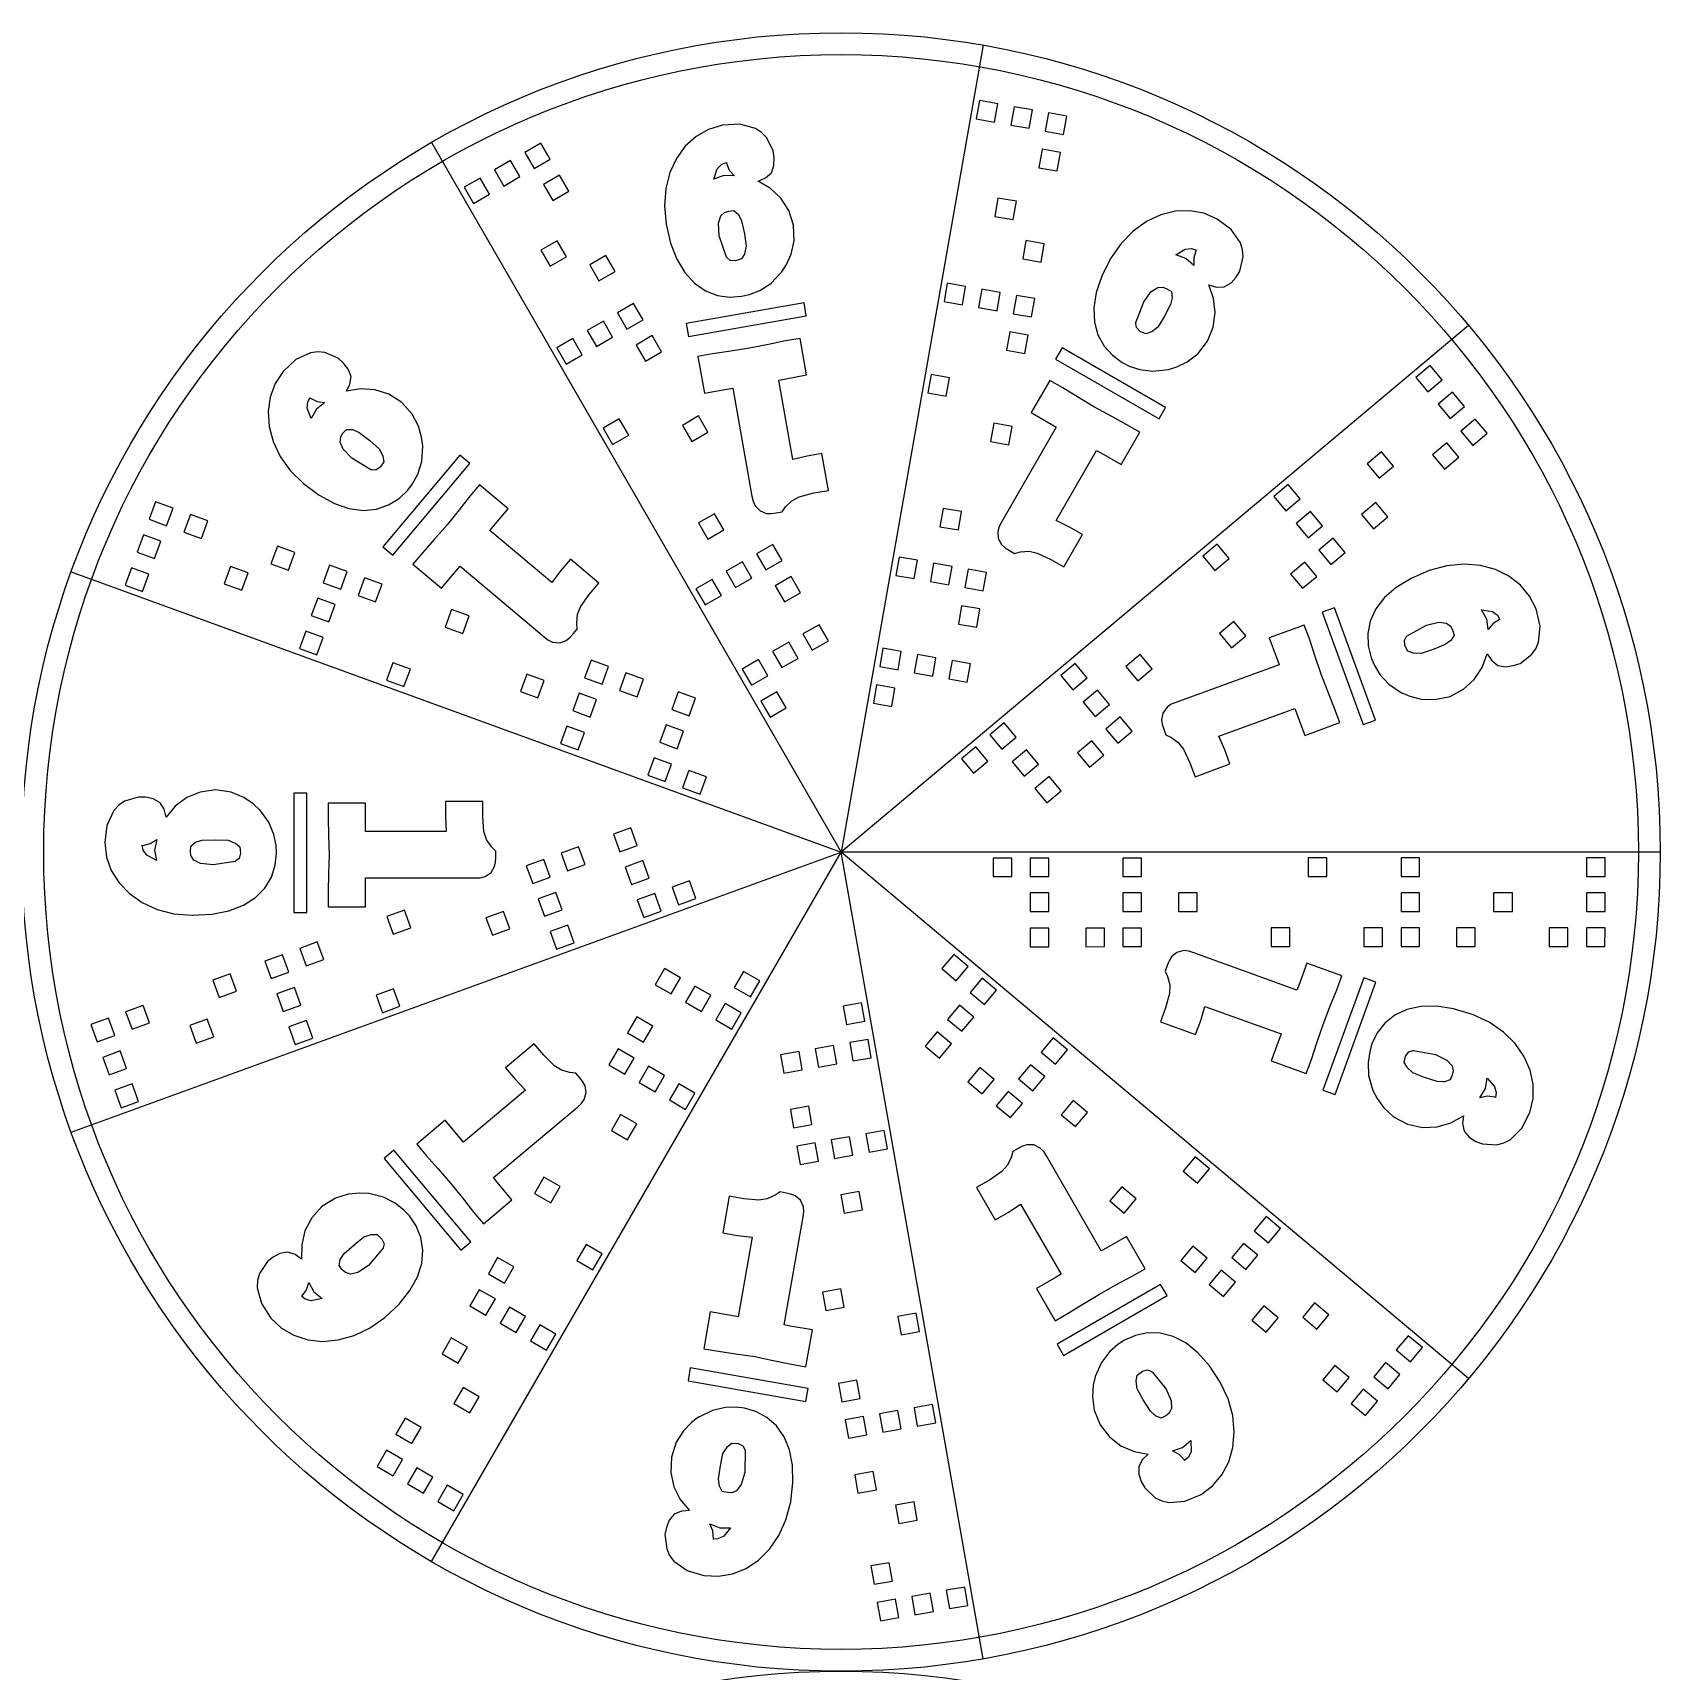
# Model space of a CAD drawing. Header units: millimetres. Extents: x 0 to 450, y 0 to 450.
# Drawn here: x 301 to 450, y 300 to 450 of the extents above; entities that cross this region are included whole.
import ezdxf

# ---------------------------------------------------------------- set-up
doc = ezdxf.new("R2010")
doc.units = ezdxf.units.MM
doc.layers.get('0').update_dxf_attribs({"linetype": 'CONTINUOUS', "lineweight": 25})
doc.layers.add('Layer 1', color=7, linetype='CONTINUOUS')

msp = doc.modelspace()

# ---------------------------------------------------------------- linework, layer by layer
at = {"linetype": 'CONTINUOUS', "lineweight": 25}
for p in [(388.02, 448.86), (337.5, 439.95), (432.45, 423.21), (304.52, 400.65), (304.52, 349.35), (337.5, 310.05), (388.02, 301.14), (432.45, 326.79), (450, 375)]:
    msp.add_line(p, (375, 375), dxfattribs=at)
for centre, radius in [((375, 375), 75), ((375, 375), 73), ((375, 225), 75)]:
    msp.add_circle(centre, radius)
at = {"layer": 'Layer 1', "color": 7}
for points in [[(389.06, 441.81), (389.36, 443.49), (387.68, 443.79), (387.38, 442.11), (389.06, 441.81)], [(392.22, 441.26), (392.52, 442.94), (390.84, 443.23), (390.54, 441.55), (392.22, 441.26)], [(395.38, 440.7), (395.67, 442.38), (393.99, 442.68), (393.7, 441), (395.38, 440.7)], [(370.65, 432.38), (370.22, 433.72), (369.5, 434.85), (368.55, 435.75), (367.42, 436.42), (368.09, 436.71), (368.62, 437.19), (368.86, 437.86), (368.88, 438.57), (368.79, 439.22), (368.79, 439.22), (368.18, 440.4), (367.73, 440.87), (367.18, 441.23), (365.73, 441.62), (364.14, 441.53), (362.87, 441.15), (361.73, 440.5), (360.74, 439.61), (359.94, 438.5), (359.33, 437.2), (358.95, 435.75), (358.83, 434.17), (358.98, 432.49), (359.4, 430.74), (359.97, 429.26), (360.7, 428.04), (361.58, 427.08), (362.59, 426.38), (363.68, 425.96), (364.8, 425.8), (365.9, 425.88), (366.62, 426.05), (367.56, 426.41), (368.58, 427.06), (369.55, 428.08), (369.56, 428.09), (369.57, 428.1), (370, 428.78), (370.43, 429.73), (370.7, 430.94), (370.65, 432.38), (370.65, 432.38)], [(348.38, 438.42), (347.53, 439.9), (346.05, 439.05), (346.9, 437.57), (348.38, 438.42)], [(345.6, 436.83), (344.75, 438.3), (343.27, 437.45), (344.13, 435.97), (345.6, 436.83)], [(365.24, 436.9), (364.26, 436.93), (363.35, 436.59), (363.66, 437.55), (364.08, 437.96), (364.5, 438.11), (364.5, 438.05), (364.77, 437.43), (365.24, 436.9), (365.24, 436.9)], [(394.79, 437.35), (395.08, 439.04), (393.4, 439.33), (393.11, 437.65), (394.79, 437.35)], [(342.83, 435.22), (341.97, 436.7), (340.49, 435.85), (341.35, 434.37), (342.83, 435.22)], [(350.08, 435.49), (349.22, 436.96), (347.75, 436.11), (348.6, 434.63), (350.08, 435.49)], [(366.15, 431.59), (366.32, 430.45), (366.17, 429.77), (366.17, 429.75), (366.16, 429.74), (365.9, 429.29), (365.33, 429.11), (364.86, 429.16), (364.57, 429.41), (364.55, 429.45), (364.52, 429.47), (363.85, 431.4), (363.78, 432.56), (363.98, 433.23), (364.34, 433.55), (364.7, 433.67), (365.19, 433.73), (365.62, 433.36), (365.62, 433.36), (365.62, 433.36), (365.9, 432.78), (366.15, 431.59), (366.15, 431.59)], [(390.75, 432.9), (391.05, 434.58), (389.37, 434.87), (389.07, 433.19), (390.75, 432.9)], [(408.55, 421.76), (409.08, 423.05), (409.26, 424.38), (409.11, 425.68), (408.67, 426.92), (409.37, 426.71), (410.08, 426.74), (410.71, 427.1), (411.17, 427.63), (411.52, 428.19), (411.52, 428.19), (411.82, 429.48), (411.77, 430.14), (411.58, 430.76), (410.73, 431.99), (409.45, 432.95), (408.23, 433.47), (406.94, 433.71), (405.61, 433.66), (404.28, 433.33), (402.98, 432.72), (401.76, 431.85), (400.65, 430.72), (399.68, 429.34), (398.88, 427.73), (398.37, 426.23), (398.14, 424.82), (398.19, 423.52), (398.52, 422.34), (399.09, 421.31), (399.85, 420.47), (400.74, 419.82), (401.39, 419.49), (402.35, 419.17), (403.55, 419.01), (404.94, 419.16), (404.95, 419.16), (404.97, 419.17), (405.74, 419.41), (406.68, 419.86), (407.66, 420.61), (408.55, 421.76), (408.55, 421.76)], [(349.85, 429.48), (349, 430.95), (347.52, 430.1), (348.37, 428.62), (349.85, 429.48)], [(393.31, 429), (393.61, 430.68), (391.93, 430.98), (391.63, 429.29), (393.31, 429)], [(354.32, 428.14), (353.47, 429.62), (351.99, 428.76), (352.84, 427.28), (354.32, 428.14)], [(407.31, 428.69), (406.58, 429.34), (405.66, 429.67), (406.52, 430.2), (407.1, 430.24), (407.53, 430.1), (407.48, 430.05), (407.29, 429.4), (407.31, 428.69), (407.31, 428.69)], [(386.12, 425.1), (386.41, 426.78), (384.73, 427.08), (384.44, 425.39), (386.12, 425.1)], [(389.28, 424.54), (389.57, 426.22), (387.89, 426.52), (387.6, 424.84), (389.28, 424.54)], [(404.6, 424.04), (404, 423.05), (403.44, 422.63), (403.43, 422.62), (403.41, 422.61), (402.92, 422.44), (402.38, 422.66), (402.04, 423.01), (401.99, 423.39), (401.99, 423.43), (401.99, 423.47), (402.71, 425.37), (403.4, 426.3), (403.99, 426.69), (404.47, 426.71), (404.83, 426.56), (405.24, 426.3), (405.33, 425.74), (405.33, 425.74), (405.33, 425.74), (405.17, 425.11), (404.6, 424.04), (404.6, 424.04)], [(360.83, 423.37), (361.04, 422.2), (371.81, 424.1), (371.61, 425.27), (360.83, 423.37)], [(354.09, 422.13), (353.24, 423.61), (351.76, 422.75), (352.61, 421.27), (354.09, 422.13)], [(351.31, 420.52), (350.46, 422), (348.98, 421.15), (349.84, 419.67), (351.31, 420.52)], [(358.56, 420.79), (357.71, 422.27), (356.23, 421.41), (357.09, 419.94), (358.56, 420.79)], [(373.25, 411.47), (371.91, 411.23), (370.58, 410.92), (369.29, 418.21), (369.79, 418.3), (371.85, 418.67), (371.26, 422.02), (369.92, 421.79), (368.35, 421.47), (366.61, 421.12), (364.9, 420.86), (363.24, 420.61), (361.9, 420.37), (362.49, 417.02), (364.55, 417.38), (365.09, 417.47), (366.84, 407.57), (366.94, 407.12), (367.13, 406.7), (367.59, 406.23), (368.18, 406), (368.6, 405.99), (369.05, 406.06), (369.6, 406.15), (369.92, 406.6), (370.49, 407.15), (371.17, 407.52), (372.5, 407.88), (373.84, 408.11), (373.25, 411.47)], [(391.84, 420.64), (392.14, 422.32), (390.46, 422.62), (390.16, 420.94), (391.84, 420.64)], [(334.78, 416.16), (333.6, 416.91), (332.32, 417.31), (331.01, 417.39), (329.72, 417.18), (330.04, 417.83), (330.14, 418.54), (329.89, 419.21), (329.45, 419.76), (328.96, 420.2), (328.96, 420.2), (327.74, 420.72), (327.09, 420.79), (326.44, 420.71), (325.08, 420.08), (323.91, 418.99), (323.19, 417.88), (322.73, 416.65), (322.55, 415.33), (322.64, 413.96), (323.01, 412.58), (323.66, 411.22), (324.58, 409.93), (325.78, 408.74), (327.22, 407.67), (328.61, 406.91), (329.95, 406.44), (331.25, 406.27), (332.47, 406.38), (333.57, 406.77), (334.54, 407.36), (335.33, 408.13), (335.77, 408.72), (336.25, 409.6), (336.62, 410.76), (336.71, 412.16), (336.71, 412.17), (336.71, 412.18), (336.6, 412.98), (336.32, 413.99), (335.75, 415.09), (334.78, 416.16), (334.78, 416.16)], [(395.24, 421.16), (394.64, 420.13), (404.12, 414.66), (404.71, 415.69), (395.24, 421.16)], [(384.64, 416.74), (384.94, 418.42), (383.26, 418.72), (382.96, 417.04), (384.64, 416.74)], [(428.72, 417.14), (430.03, 418.24), (428.93, 419.55), (427.62, 418.45), (428.72, 417.14)], [(397.1, 404.06), (395.92, 404.75), (394.7, 405.36), (398.4, 411.77), (398.85, 411.52), (400.66, 410.47), (402.36, 413.43), (401.18, 414.11), (399.78, 414.87), (398.22, 415.72), (396.74, 416.62), (395.31, 417.5), (394.13, 418.18), (392.42, 415.23), (394.23, 414.18), (394.71, 413.9), (389.69, 405.2), (389.47, 404.79), (389.35, 404.34), (389.4, 403.69), (389.7, 403.14), (390.02, 402.86), (390.41, 402.61), (390.88, 402.34), (391.42, 402.47), (392.21, 402.53), (392.97, 402.37), (394.22, 401.79), (395.4, 401.11), (397.1, 404.06)], [(430.78, 414.68), (432.09, 415.78), (430.99, 417.09), (429.68, 415.99), (430.78, 414.68)], [(327.74, 416.14), (326.97, 415.53), (326.48, 414.69), (326.11, 415.63), (326.17, 416.21), (326.39, 416.6), (326.43, 416.55), (327.04, 416.25), (327.74, 416.14), (327.74, 416.14)], [(355.56, 413.17), (354.7, 414.65), (353.23, 413.8), (354.08, 412.32), (355.56, 413.17)], [(362.81, 413.44), (361.96, 414.92), (360.48, 414.06), (361.33, 412.59), (362.81, 413.44)], [(390.37, 412.28), (390.67, 413.96), (388.98, 414.26), (388.69, 412.58), (390.37, 412.28)], [(432.84, 412.23), (434.15, 413.33), (433.05, 414.64), (431.74, 413.54), (432.84, 412.23)], [(331.85, 412.67), (332.71, 411.9), (333.04, 411.28), (333.04, 411.26), (333.04, 411.25), (333.13, 410.73), (332.81, 410.24), (332.42, 409.97), (332.04, 409.98), (332, 409.99), (331.96, 409.99), (330.2, 411.04), (329.41, 411.88), (329.13, 412.53), (329.19, 413), (329.4, 413.33), (329.73, 413.68), (330.3, 413.68), (330.3, 413.68), (330.3, 413.67), (330.89, 413.41), (331.85, 412.67), (331.85, 412.67)], [(333.06, 402.94), (333.97, 402.18), (341, 410.56), (340.09, 411.33), (333.06, 402.94)], [(424.28, 409.23), (425.59, 410.33), (424.49, 411.63), (423.18, 410.54), (424.28, 409.23)], [(430.24, 410.05), (431.55, 411.14), (430.45, 412.45), (429.14, 411.36), (430.24, 410.05)], [(350.22, 401.81), (349.34, 400.77), (348.52, 399.67), (342.85, 404.43), (343.18, 404.83), (344.52, 406.43), (341.91, 408.62), (341.03, 407.57), (340.04, 406.32), (338.93, 404.94), (337.79, 403.64), (336.67, 402.38), (335.8, 401.34), (338.41, 399.14), (339.75, 400.74), (340.12, 401.16), (347.81, 394.71), (348.17, 394.42), (348.59, 394.22), (349.25, 394.16), (349.84, 394.37), (350.18, 394.63), (350.48, 394.97), (350.84, 395.39), (350.8, 395.94), (350.88, 396.73), (351.16, 397.45), (351.95, 398.58), (352.83, 399.62), (350.22, 401.81)], [(415.72, 406.23), (417.03, 407.33), (415.93, 408.64), (414.62, 407.54), (415.72, 406.23)], [(313.84, 406.47), (312.23, 407.06), (311.65, 405.46), (313.25, 404.87), (313.84, 406.47)], [(423.74, 404.59), (425.05, 405.69), (423.95, 407), (422.64, 405.9), (423.74, 404.59)], [(317.03, 405.31), (315.43, 405.9), (314.84, 404.29), (316.44, 403.71), (317.03, 405.31)], [(364.28, 404.49), (363.43, 405.97), (361.95, 405.12), (362.8, 403.64), (364.28, 404.49)], [(385.74, 404.48), (386.04, 406.16), (384.36, 406.46), (384.06, 404.78), (385.74, 404.48)], [(417.78, 403.77), (419.09, 404.87), (417.99, 406.18), (416.68, 405.08), (417.78, 403.77)], [(312.74, 403.47), (311.14, 404.05), (310.55, 402.45), (312.16, 401.86), (312.74, 403.47)], [(325, 402.41), (323.4, 403), (322.81, 401.39), (324.42, 400.81), (325, 402.41)], [(369.6, 401.68), (368.75, 403.16), (367.27, 402.31), (368.12, 400.83), (369.6, 401.68)], [(381.7, 400.03), (382, 401.71), (380.31, 402), (380.02, 400.32), (381.7, 400.03)], [(409.22, 400.78), (410.53, 401.87), (409.43, 403.18), (408.12, 402.08), (409.22, 400.78)], [(311.64, 400.45), (310.04, 401.03), (309.46, 399.43), (311.06, 398.85), (311.64, 400.45)], [(320.72, 400.56), (319.11, 401.15), (318.53, 399.54), (320.13, 398.96), (320.72, 400.56)], [(366.83, 400.08), (365.97, 401.56), (364.49, 400.71), (365.35, 399.23), (366.83, 400.08)], [(384.86, 399.47), (385.16, 401.15), (383.47, 401.44), (383.18, 399.76), (384.86, 399.47)], [(388.01, 398.91), (388.31, 400.59), (386.63, 400.89), (386.33, 399.21), (388.01, 398.91)], [(417.24, 399.14), (418.55, 400.23), (417.45, 401.54), (416.14, 400.44), (417.24, 399.14)], [(430.76, 389.25), (432, 389.9), (432.98, 390.8), (433.71, 391.9), (434.17, 393.13), (434.57, 392.52), (435.13, 392.08), (435.84, 391.96), (436.54, 392.07), (437.17, 392.27), (437.17, 392.27), (438.22, 393.07), (438.61, 393.6), (438.87, 394.2), (439, 395.69), (438.64, 397.25), (438.04, 398.43), (437.2, 399.44), (436.15, 400.26), (434.92, 400.86), (433.54, 401.23), (432.04, 401.35), (430.46, 401.2), (428.84, 400.76), (427.19, 400.05), (425.83, 399.22), (424.75, 398.29), (423.95, 397.26), (423.45, 396.14), (423.22, 394.99), (423.26, 393.86), (423.53, 392.79), (423.82, 392.12), (424.34, 391.26), (425.16, 390.36), (426.32, 389.58), (426.33, 389.58), (426.35, 389.57), (427.09, 389.26), (428.1, 389), (429.34, 388.95), (430.76, 389.25), (430.76, 389.25)], [(332.98, 399.51), (331.37, 400.09), (330.79, 398.49), (332.39, 397.91), (332.98, 399.51)], [(364.05, 398.48), (363.19, 399.95), (361.71, 399.1), (362.57, 397.63), (364.05, 398.48)], [(371.3, 398.74), (370.44, 400.22), (368.96, 399.37), (369.82, 397.89), (371.3, 398.74)], [(328.69, 397.66), (327.09, 398.25), (326.5, 396.64), (328.11, 396.06), (328.69, 397.66)], [(387.43, 395.57), (387.72, 397.25), (386.04, 397.55), (385.74, 395.87), (387.43, 395.57)], [(340.95, 396.61), (339.35, 397.19), (338.76, 395.59), (340.37, 395.01), (340.95, 396.61)], [(410.74, 393.68), (412.05, 394.78), (410.95, 396.09), (409.64, 394.99), (410.74, 393.68)], [(420.17, 397.35), (419.06, 396.95), (422.8, 386.66), (423.92, 387.07), (420.17, 397.35)], [(429.2, 393.54), (428.1, 393.17), (427.4, 393.2), (427.39, 393.21), (427.37, 393.21), (426.88, 393.39), (426.61, 393.92), (426.58, 394.39), (426.78, 394.72), (426.8, 394.75), (426.83, 394.78), (428.61, 395.78), (429.73, 396.05), (430.43, 395.96), (430.81, 395.67), (430.99, 395.33), (431.14, 394.86), (430.85, 394.38), (430.85, 394.37), (430.84, 394.37), (430.32, 394), (429.2, 393.54), (429.2, 393.54)], [(434.26, 395.36), (434.12, 396.33), (433.63, 397.17), (434.63, 397.03), (435.1, 396.68), (435.33, 396.3), (435.27, 396.29), (434.7, 395.91), (434.26, 395.36), (434.26, 395.36)], [(327.59, 394.65), (325.99, 395.23), (325.41, 393.63), (327.01, 393.04), (327.59, 394.65)], [(373.84, 394.33), (372.99, 395.81), (371.51, 394.96), (372.36, 393.48), (373.84, 394.33)], [(410.61, 383.06), (410.15, 384.34), (409.6, 385.59), (416.56, 388.13), (416.74, 387.65), (417.46, 385.68), (420.66, 386.85), (420.19, 388.13), (419.61, 389.62), (418.96, 391.27), (418.41, 392.91), (417.88, 394.5), (417.41, 395.78), (414.2, 394.62), (414.92, 392.65), (415.1, 392.13), (405.66, 388.69), (405.23, 388.52), (404.85, 388.26), (404.47, 387.72), (404.35, 387.1), (404.41, 386.69), (404.55, 386.25), (404.74, 385.73), (405.24, 385.49), (405.88, 385.03), (406.36, 384.42), (406.94, 383.17), (407.41, 381.89), (410.61, 383.06)], [(371.07, 392.73), (370.21, 394.21), (368.74, 393.36), (369.59, 391.88), (371.07, 392.73)], [(380.23, 391.67), (380.52, 393.35), (378.84, 393.65), (378.55, 391.97), (380.23, 391.67)], [(383.39, 391.11), (383.68, 392.79), (382, 393.09), (381.71, 391.41), (383.39, 391.11)], [(402.18, 390.68), (403.49, 391.78), (402.39, 393.08), (401.08, 391.99), (402.18, 390.68)], [(335.57, 391.75), (333.97, 392.33), (333.38, 390.73), (334.98, 390.14), (335.57, 391.75)], [(353.71, 391.97), (352.11, 392.55), (351.52, 390.95), (353.13, 390.36), (353.71, 391.97)], [(368.29, 391.13), (367.44, 392.61), (365.96, 391.75), (366.81, 390.28), (368.29, 391.13)], [(386.54, 390.55), (386.84, 392.23), (385.16, 392.53), (384.86, 390.85), (386.54, 390.55)], [(396.22, 389.86), (397.53, 390.96), (396.43, 392.27), (395.12, 391.17), (396.22, 389.86)], [(347.83, 390.7), (346.23, 391.28), (345.64, 389.68), (347.25, 389.1), (347.83, 390.7)], [(356.9, 390.81), (355.3, 391.39), (354.71, 389.79), (356.32, 389.2), (356.9, 390.81)], [(379.64, 388.33), (379.93, 390.01), (378.25, 390.3), (377.96, 388.62), (379.64, 388.33)], [(352.62, 388.96), (351.01, 389.54), (350.43, 387.94), (352.03, 387.35), (352.62, 388.96)], [(361.69, 389.07), (360.08, 389.65), (359.5, 388.05), (361.1, 387.46), (361.69, 389.07)], [(369.99, 388.19), (369.13, 389.67), (367.66, 388.81), (368.51, 387.34), (369.99, 388.19)], [(398.28, 387.41), (399.59, 388.5), (398.49, 389.81), (397.18, 388.71), (398.28, 387.41)], [(400.34, 384.95), (401.65, 386.05), (400.55, 387.36), (399.24, 386.26), (400.34, 384.95)], [(351.52, 385.94), (349.91, 386.53), (349.33, 384.92), (350.93, 384.34), (351.52, 385.94)], [(360.59, 386.06), (358.99, 386.64), (358.4, 385.04), (360.01, 384.45), (360.59, 386.06)], [(389.72, 384.41), (391.03, 385.51), (389.93, 386.81), (388.62, 385.72), (389.72, 384.41)], [(387.12, 382.23), (388.43, 383.32), (387.33, 384.63), (386.02, 383.53), (387.12, 382.23)], [(391.78, 381.95), (393.09, 383.05), (391.99, 384.36), (390.68, 383.26), (391.78, 381.95)], [(397.74, 382.77), (399.05, 383.87), (397.95, 385.18), (396.64, 384.08), (397.74, 382.77)], [(359.49, 383.04), (357.89, 383.63), (357.3, 382.02), (358.91, 381.44), (359.49, 383.04)], [(362.68, 381.88), (361.08, 382.46), (360.49, 380.86), (362.1, 380.28), (362.68, 381.88)], [(393.84, 379.5), (395.15, 380.59), (394.05, 381.9), (392.74, 380.8), (393.84, 379.5)], [(317.73, 380.68), (316.34, 380.49), (315.11, 379.98), (314.05, 379.2), (313.2, 378.2), (313.03, 378.91), (312.65, 379.51), (312.03, 379.87), (311.33, 380.01), (310.68, 380.03), (310.68, 380.03), (309.41, 379.64), (308.87, 379.28), (308.42, 378.8), (307.78, 377.44), (307.59, 375.86), (307.74, 374.54), (308.19, 373.31), (308.9, 372.18), (309.85, 371.19), (311.02, 370.37), (312.38, 369.74), (313.92, 369.35), (315.6, 369.21), (317.39, 369.31), (318.95, 369.62), (320.28, 370.13), (321.38, 370.83), (322.24, 371.7), (322.85, 372.71), (323.2, 373.78), (323.31, 374.88), (323.27, 375.61), (323.08, 376.6), (322.61, 377.72), (321.78, 378.85), (321.78, 378.86), (321.77, 378.87), (321.17, 379.41), (320.31, 380), (319.17, 380.48), (317.73, 380.68), (317.73, 380.68)], [(324.91, 369.45), (326.09, 369.45), (326.09, 380.39), (324.91, 380.39), (324.91, 369.45)], [(338.78, 379.61), (338.78, 378.25), (338.86, 376.88), (331.46, 376.88), (331.45, 377.39), (331.45, 379.48), (328.04, 379.48), (328.04, 378.12), (328.08, 376.52), (328.13, 374.75), (328.08, 373.02), (328.04, 371.34), (328.04, 369.98), (331.45, 369.98), (331.45, 372.06), (331.46, 372.62), (341.51, 372.62), (341.96, 372.64), (342.41, 372.75), (342.96, 373.13), (343.28, 373.67), (343.37, 374.08), (343.38, 374.54), (343.38, 375.09), (343, 375.48), (342.55, 376.14), (342.31, 376.87), (342.19, 378.25), (342.19, 379.61), (338.78, 379.61)], [(355.76, 377.22), (354.16, 376.63), (354.74, 375.03), (356.34, 375.61), (355.76, 377.22)], [(312.35, 376.14), (312.15, 375.18), (312.32, 374.22), (311.43, 374.7), (311.1, 375.18), (311.02, 375.62), (311.09, 375.6), (311.75, 375.77), (312.35, 376.14), (312.35, 376.14)], [(317.73, 376.12), (318.88, 376.09), (319.53, 375.82), (319.55, 375.81), (319.56, 375.8), (319.96, 375.46), (320.03, 374.88), (319.9, 374.42), (319.6, 374.18), (319.57, 374.16), (319.53, 374.14), (317.52, 373.81), (316.37, 373.94), (315.74, 374.26), (315.48, 374.67), (315.43, 375.05), (315.46, 375.54), (315.89, 375.89), (315.9, 375.89), (315.9, 375.89), (316.52, 376.07), (317.73, 376.12), (317.73, 376.12)], [(350.97, 375.48), (349.37, 374.89), (349.95, 373.29), (351.56, 373.87), (350.97, 375.48)], [(347.78, 374.31), (346.18, 373.73), (346.77, 372.13), (348.37, 372.71), (347.78, 374.31)], [(356.85, 374.21), (355.25, 373.62), (355.83, 372.02), (357.44, 372.6), (356.85, 374.21)], [(388.93, 372.75), (390.64, 372.75), (390.64, 374.45), (388.93, 374.45), (388.93, 372.75)], [(392.32, 372.75), (394.03, 372.75), (394.03, 374.45), (392.32, 374.45), (392.32, 372.75)], [(400.81, 372.75), (402.52, 372.75), (402.51, 374.45), (400.81, 374.45), (400.81, 372.75)], [(417.78, 372.75), (419.49, 372.75), (419.49, 374.46), (417.78, 374.46), (417.78, 372.75)], [(426.27, 372.75), (427.97, 372.75), (427.97, 374.46), (426.27, 374.46), (426.27, 372.75)], [(443.24, 372.75), (444.95, 372.75), (444.95, 374.46), (443.24, 374.46), (443.24, 372.75)], [(361.14, 372.35), (359.54, 371.77), (360.12, 370.17), (361.72, 370.75), (361.14, 372.35)], [(348.88, 371.3), (347.28, 370.72), (347.86, 369.12), (349.46, 369.7), (348.88, 371.3)], [(357.95, 371.19), (356.35, 370.61), (356.93, 369), (358.53, 369.59), (357.95, 371.19)], [(392.32, 369.54), (394.03, 369.54), (394.03, 371.25), (392.32, 371.25), (392.32, 369.54)], [(400.81, 369.54), (402.51, 369.54), (402.51, 371.25), (400.81, 371.25), (400.81, 369.54)], [(405.9, 369.54), (407.61, 369.54), (407.61, 371.25), (405.9, 371.25), (405.9, 369.54)], [(426.27, 369.54), (427.97, 369.54), (427.97, 371.25), (426.27, 371.25), (426.27, 369.54)], [(434.75, 369.54), (436.46, 369.54), (436.46, 371.25), (434.75, 371.25), (434.75, 369.54)], [(443.24, 369.54), (444.95, 369.54), (444.95, 371.25), (443.24, 371.25), (443.24, 369.54)], [(335.03, 369.67), (333.42, 369.09), (334.01, 367.48), (335.61, 368.06), (335.03, 369.67)], [(344.09, 369.56), (342.49, 368.98), (343.08, 367.38), (344.68, 367.96), (344.09, 369.56)], [(349.98, 368.29), (348.37, 367.71), (348.96, 366.1), (350.56, 366.69), (349.98, 368.29)], [(392.32, 366.33), (394.03, 366.33), (394.03, 368.04), (392.32, 368.04), (392.32, 366.33)], [(397.41, 366.33), (399.12, 366.34), (399.12, 368.04), (397.41, 368.04), (397.41, 366.33)], [(400.81, 366.34), (402.51, 366.34), (402.51, 368.04), (400.81, 368.04), (400.81, 366.34)], [(414.39, 366.34), (416.09, 366.34), (416.09, 368.05), (414.39, 368.05), (414.39, 366.34)], [(422.87, 366.34), (424.58, 366.34), (424.58, 368.05), (422.87, 368.05), (422.87, 366.34)], [(431.36, 366.34), (433.06, 366.34), (433.06, 368.05), (431.36, 368.05), (431.36, 366.34)], [(439.84, 366.34), (441.55, 366.34), (441.55, 368.05), (439.84, 368.05), (439.84, 366.34)], [(443.24, 366.34), (444.94, 366.34), (444.95, 368.05), (443.24, 368.05), (443.24, 366.34)], [(327.05, 366.77), (325.45, 366.18), (326.03, 364.58), (327.64, 365.16), (327.05, 366.77)], [(384.22, 364.32), (385.53, 363.22), (386.63, 364.53), (385.32, 365.63), (384.22, 364.32)], [(407.46, 358.28), (407.93, 359.56), (408.32, 360.87), (415.28, 358.34), (415.1, 357.86), (414.39, 355.89), (417.59, 354.73), (418.06, 356.01), (418.57, 357.52), (419.13, 359.2), (419.76, 360.81), (420.38, 362.38), (420.85, 363.66), (417.64, 364.83), (416.93, 362.86), (416.73, 362.35), (407.29, 365.78), (406.85, 365.92), (406.39, 365.97), (405.75, 365.8), (405.26, 365.41), (405.04, 365.05), (404.87, 364.62), (404.68, 364.1), (404.9, 363.6), (405.1, 362.83), (405.08, 362.06), (404.72, 360.73), (404.26, 359.45), (407.46, 358.28)], [(319.08, 363.86), (317.48, 363.28), (318.06, 361.67), (319.66, 362.26), (319.08, 363.86)], [(358.83, 364.33), (357.98, 362.85), (359.46, 362), (360.31, 363.48), (358.83, 364.33)], [(366.08, 364.06), (365.23, 362.59), (366.71, 361.73), (367.56, 363.21), (366.08, 364.06)], [(386.82, 362.14), (388.13, 361.04), (389.23, 362.35), (387.92, 363.45), (386.82, 362.14)], [(423.97, 363.09), (422.86, 363.49), (419.11, 353.21), (420.23, 352.8), (423.97, 363.09)], [(324.96, 362.59), (323.35, 362.01), (323.94, 360.41), (325.54, 360.99), (324.96, 362.59)], [(334.03, 362.48), (332.43, 361.9), (333.01, 360.29), (334.61, 360.88), (334.03, 362.48)], [(361.61, 362.73), (360.76, 361.25), (362.23, 360.4), (363.09, 361.88), (361.61, 362.73)], [(311.11, 360.96), (309.5, 360.37), (310.09, 358.77), (311.69, 359.36), (311.11, 360.96)], [(364.39, 361.12), (363.53, 359.65), (365.01, 358.79), (365.87, 360.27), (364.39, 361.12)], [(375.2, 360.89), (375.5, 359.21), (377.18, 359.51), (376.88, 361.19), (375.2, 360.89)], [(384.76, 359.68), (386.07, 358.59), (387.16, 359.89), (385.86, 360.99), (384.76, 359.68)], [(426.87, 350.08), (428.24, 349.78), (429.58, 349.84), (430.83, 350.21), (431.98, 350.86), (431.89, 350.13), (432.05, 349.43), (432.51, 348.88), (433.11, 348.51), (433.72, 348.27), (433.72, 348.27), (435.05, 348.2), (435.68, 348.36), (436.27, 348.66), (437.33, 349.71), (438.05, 351.14), (438.36, 352.43), (438.36, 353.74), (438.08, 355.04), (437.52, 356.3), (436.71, 357.47), (435.64, 358.52), (434.33, 359.42), (432.8, 360.13), (431.08, 360.64), (429.51, 360.88), (428.09, 360.86), (426.81, 360.58), (425.7, 360.05), (424.79, 359.32), (424.09, 358.43), (423.61, 357.44), (423.4, 356.73), (423.25, 355.74), (423.3, 354.53), (423.69, 353.18), (423.69, 353.17), (423.7, 353.16), (424.07, 352.44), (424.68, 351.59), (425.59, 350.75), (426.87, 350.08), (426.87, 350.08)], [(307.92, 359.8), (306.31, 359.21), (306.89, 357.61), (308.5, 358.19), (307.92, 359.8)], [(316.98, 359.69), (315.38, 359.11), (315.96, 357.5), (317.57, 358.09), (316.98, 359.69)], [(326.05, 359.58), (324.45, 359), (325.03, 357.39), (326.64, 357.97), (326.05, 359.58)], [(356.29, 359.92), (355.44, 358.44), (356.92, 357.59), (357.77, 359.07), (356.29, 359.92)], [(382.7, 357.23), (384.01, 356.13), (385.1, 357.44), (383.8, 358.54), (382.7, 357.23)], [(344.29, 355.25), (345.17, 354.2), (346.11, 353.21), (340.43, 348.45), (340.1, 348.84), (338.76, 350.44), (336.15, 348.25), (337.02, 347.2), (338.08, 346.01), (339.25, 344.68), (340.33, 343.33), (341.38, 342.01), (342.26, 340.97), (344.87, 343.16), (343.53, 344.76), (343.18, 345.19), (350.87, 351.65), (351.21, 351.96), (351.48, 352.33), (351.66, 352.97), (351.56, 353.59), (351.36, 353.96), (351.08, 354.32), (350.72, 354.74), (350.18, 354.8), (349.41, 355.02), (348.76, 355.42), (347.78, 356.4), (346.9, 357.44), (344.29, 355.25)], [(372.63, 356.99), (372.93, 355.31), (374.61, 355.61), (374.31, 357.29), (372.63, 356.99)], [(375.79, 357.55), (376.08, 355.87), (377.77, 356.16), (377.47, 357.84), (375.79, 357.55)], [(393.32, 356.69), (394.63, 355.59), (395.73, 356.9), (394.42, 357.99), (393.32, 356.69)], [(309.01, 356.79), (307.41, 356.2), (307.99, 354.6), (309.59, 355.18), (309.01, 356.79)], [(354.59, 356.98), (353.74, 355.5), (355.22, 354.65), (356.07, 356.13), (354.59, 356.98)], [(369.47, 356.44), (369.77, 354.76), (371.45, 355.05), (371.16, 356.73), (369.47, 356.44)], [(391.26, 354.23), (392.57, 353.13), (393.66, 354.44), (392.36, 355.53), (391.26, 354.23)], [(428.43, 354.37), (427.36, 354.79), (426.84, 355.26), (426.83, 355.27), (426.82, 355.29), (426.56, 355.74), (426.69, 356.32), (426.97, 356.7), (427.34, 356.82), (427.38, 356.83), (427.42, 356.84), (429.42, 356.46), (430.46, 355.94), (430.94, 355.43), (431.04, 354.96), (430.96, 354.58), (430.77, 354.13), (430.24, 353.95), (430.23, 353.94), (430.23, 353.95), (429.59, 353.99), (428.43, 354.37), (428.43, 354.37)], [(357.37, 355.38), (356.51, 353.9), (357.99, 353.05), (358.84, 354.53), (357.37, 355.38)], [(386.6, 353.95), (387.91, 352.86), (389.01, 354.17), (387.7, 355.26), (386.6, 353.95)], [(433.48, 352.5), (434, 353.34), (434.17, 354.3), (434.84, 353.54), (434.98, 352.98), (434.91, 352.53), (434.85, 352.57), (434.18, 352.65), (433.48, 352.5), (433.48, 352.5)], [(310.11, 353.77), (308.5, 353.19), (309.09, 351.58), (310.69, 352.17), (310.11, 353.77)], [(360.15, 353.78), (359.29, 352.3), (360.77, 351.44), (361.62, 352.92), (360.15, 353.78)], [(389.2, 351.77), (390.51, 350.68), (391.61, 351.98), (390.3, 353.08), (389.2, 351.77)], [(370.36, 351.42), (370.66, 349.74), (372.34, 350.04), (372.04, 351.72), (370.36, 351.42)], [(395.16, 350.95), (396.47, 349.86), (397.57, 351.16), (396.26, 352.26), (395.16, 350.95)], [(354.82, 350.97), (353.97, 349.49), (355.45, 348.64), (356.3, 350.12), (354.82, 350.97)], [(370.95, 348.08), (371.25, 346.4), (372.93, 346.7), (372.63, 348.38), (370.95, 348.08)], [(374.1, 348.64), (374.4, 346.95), (376.08, 347.25), (375.78, 348.93), (374.1, 348.64)], [(377.26, 349.19), (377.56, 347.51), (379.24, 347.81), (378.94, 349.49), (377.26, 349.19)], [(389.12, 341.33), (390.3, 342.01), (391.44, 342.76), (395.14, 336.35), (394.7, 336.09), (392.89, 335.04), (394.6, 332.09), (395.78, 332.77), (397.14, 333.61), (398.65, 334.53), (400.17, 335.36), (401.65, 336.16), (402.83, 336.84), (401.12, 339.8), (399.32, 338.75), (398.83, 338.48), (393.81, 347.18), (393.56, 347.57), (393.24, 347.9), (392.64, 348.19), (392.02, 348.2), (391.61, 348.07), (391.21, 347.85), (390.73, 347.57), (390.58, 347.04), (390.24, 346.33), (389.72, 345.75), (388.59, 344.96), (387.41, 344.28), (389.12, 341.33)], [(340.2, 338.55), (341.11, 339.31), (334.07, 347.69), (333.16, 346.93), (340.2, 338.55)], [(406.33, 345.78), (407.63, 344.68), (408.73, 345.99), (407.42, 347.08), (406.33, 345.78)], [(347.8, 345.22), (346.95, 343.74), (348.43, 342.89), (349.28, 344.37), (347.8, 345.22)], [(327.48, 342.54), (326.54, 341.5), (325.92, 340.32), (325.62, 339.04), (325.6, 337.73), (325.02, 338.16), (324.34, 338.38), (323.63, 338.25), (323.01, 337.91), (322.49, 337.51), (322.49, 337.51), (321.77, 336.4), (321.59, 335.77), (321.55, 335.11), (321.94, 333.67), (322.81, 332.33), (323.77, 331.42), (324.91, 330.76), (326.18, 330.35), (327.54, 330.2), (328.97, 330.33), (330.41, 330.73), (331.84, 331.41), (333.22, 332.38), (334.53, 333.61), (335.52, 334.85), (336.21, 336.1), (336.61, 337.34), (336.71, 338.56), (336.52, 339.72), (336.1, 340.77), (335.49, 341.68), (334.98, 342.22), (334.19, 342.85), (333.12, 343.41), (331.76, 343.74), (331.75, 343.74), (331.73, 343.75), (330.93, 343.78), (329.89, 343.68), (328.71, 343.31), (327.48, 342.54), (327.48, 342.54)], [(364.17, 340.13), (365.51, 339.89), (366.87, 339.74), (365.59, 332.44), (365.08, 332.53), (363.02, 332.89), (362.43, 329.53), (363.78, 329.3), (365.35, 329.06), (367.11, 328.8), (368.8, 328.45), (370.45, 328.12), (371.79, 327.88), (372.38, 331.24), (370.33, 331.6), (369.78, 331.71), (371.53, 341.6), (371.59, 342.06), (371.55, 342.52), (371.28, 343.12), (370.81, 343.53), (370.41, 343.69), (369.97, 343.78), (369.42, 343.88), (368.97, 343.57), (368.24, 343.24), (367.48, 343.13), (366.11, 343.25), (364.76, 343.49), (364.17, 340.13)], [(374.99, 343.62), (375.29, 341.94), (376.97, 342.24), (376.67, 343.92), (374.99, 343.62)], [(399.6, 343.05), (400.91, 341.95), (402.01, 343.26), (400.7, 344.36), (399.6, 343.05)], [(412.83, 340.32), (414.13, 339.23), (415.23, 340.53), (413.93, 341.63), (412.83, 340.32)], [(330.41, 339.04), (331.32, 339.76), (331.98, 339.97), (332, 339.97), (332.01, 339.98), (332.54, 339.97), (332.97, 339.57), (333.17, 339.14), (333.09, 338.76), (333.08, 338.72), (333.06, 338.69), (331.73, 337.14), (330.77, 336.5), (330.08, 336.35), (329.62, 336.49), (329.34, 336.75), (329.04, 337.14), (329.15, 337.69), (329.15, 337.69), (329.15, 337.7), (329.51, 338.23), (330.41, 339.04), (330.41, 339.04)], [(351.66, 339.08), (350.81, 337.6), (352.28, 336.74), (353.14, 338.22), (351.66, 339.08)], [(410.77, 337.87), (412.07, 336.77), (413.17, 338.08), (411.86, 339.17), (410.77, 337.87)], [(343.56, 337.87), (342.71, 336.39), (344.19, 335.54), (345.04, 337.02), (343.56, 337.87)], [(406.1, 337.59), (407.41, 336.5), (408.51, 337.81), (407.2, 338.9), (406.1, 337.59)], [(326.27, 335.6), (326.74, 334.74), (327.49, 334.11), (326.5, 333.91), (325.94, 334.07), (325.59, 334.35), (325.65, 334.38), (326.05, 334.93), (326.27, 335.6), (326.27, 335.6)], [(373.31, 334.71), (373.6, 333.03), (375.29, 333.32), (374.99, 335), (373.31, 334.71)], [(404.86, 334.39), (404.26, 335.42), (394.79, 329.95), (395.38, 328.92), (404.86, 334.39)], [(344.64, 333.33), (343.79, 331.85), (345.26, 331), (346.12, 332.48), (344.64, 333.33)], [(412.61, 332.14), (413.91, 331.04), (415.01, 332.35), (413.7, 333.45), (412.61, 332.14)], [(417.27, 332.41), (418.57, 331.31), (419.67, 332.62), (418.36, 333.72), (417.27, 332.41)], [(347.42, 331.72), (346.56, 330.25), (348.04, 329.39), (348.9, 330.87), (347.42, 331.72)], [(380.21, 332.48), (380.51, 330.8), (382.19, 331.09), (381.89, 332.77), (380.21, 332.48)], [(339.32, 330.52), (338.47, 329.05), (339.95, 328.19), (340.8, 329.67), (339.32, 330.52)], [(398.72, 322.57), (399.57, 321.46), (400.63, 320.64), (401.84, 320.12), (403.13, 319.88), (402.6, 319.38), (402.27, 318.75), (402.27, 318.03), (402.49, 317.36), (402.8, 316.78), (402.8, 316.78), (403.77, 315.88), (404.36, 315.59), (405, 315.44), (406.49, 315.57), (407.96, 316.19), (409.02, 316.98), (409.87, 317.99), (410.49, 319.16), (410.87, 320.48), (411, 321.91), (410.86, 323.4), (410.44, 324.93), (409.71, 326.45), (408.73, 327.95), (407.68, 329.15), (406.58, 330.05), (405.42, 330.65), (404.23, 330.96), (403.06, 330.98), (401.96, 330.75), (400.95, 330.3), (400.33, 329.9), (399.58, 329.23), (398.84, 328.27), (398.27, 326.99), (398.27, 326.98), (398.27, 326.96), (398.09, 326.18), (398.01, 325.13), (398.17, 323.91), (398.72, 322.57), (398.72, 322.57)], [(425.83, 329.42), (427.14, 328.32), (428.24, 329.63), (426.93, 330.72), (425.83, 329.42)], [(371.77, 324.7), (371.98, 325.87), (361.2, 327.77), (360.99, 326.6), (371.77, 324.7)], [(402.67, 324.85), (402.12, 325.86), (402.02, 326.56), (402.03, 326.57), (402.03, 326.59), (402.12, 327.1), (402.59, 327.46), (403.05, 327.58), (403.41, 327.43), (403.44, 327.41), (403.48, 327.4), (404.77, 325.81), (405.23, 324.75), (405.27, 324.05), (405.05, 323.62), (404.74, 323.39), (404.31, 323.17), (403.78, 323.37), (403.78, 323.37), (403.78, 323.37), (403.32, 323.82), (402.67, 324.85), (402.67, 324.85)], [(419.11, 326.69), (420.41, 325.59), (421.51, 326.9), (420.2, 327.99), (419.11, 326.69)], [(423.77, 326.96), (425.08, 325.86), (426.17, 327.17), (424.86, 328.26), (423.77, 326.96)], [(340.4, 325.98), (339.54, 324.5), (341.02, 323.65), (341.88, 325.13), (340.4, 325.98)], [(374.78, 326.35), (375.08, 324.67), (376.76, 324.97), (376.46, 326.65), (374.78, 326.35)], [(421.71, 324.51), (423.02, 323.41), (424.11, 324.71), (422.81, 325.81), (421.71, 324.51)], [(359.47, 319.59), (359.41, 318.19), (359.7, 316.88), (360.28, 315.71), (361.12, 314.7), (360.39, 314.65), (359.73, 314.38), (359.27, 313.83), (359.01, 313.17), (358.87, 312.53), (358.87, 312.53), (359.04, 311.21), (359.3, 310.61), (359.7, 310.09), (360.92, 309.23), (362.45, 308.76), (363.77, 308.69), (365.06, 308.91), (366.3, 309.41), (367.44, 310.18), (368.45, 311.19), (369.3, 312.42), (369.96, 313.87), (370.39, 315.5), (370.6, 317.28), (370.56, 318.87), (370.29, 320.27), (369.8, 321.47), (369.09, 322.47), (368.2, 323.24), (367.2, 323.77), (366.15, 324.08), (365.41, 324.16), (364.41, 324.14), (363.22, 323.88), (361.97, 323.26), (361.96, 323.25), (361.95, 323.25), (361.31, 322.76), (360.57, 322.01), (359.91, 320.97), (359.47, 319.59), (359.47, 319.59)], [(381.69, 324.12), (381.98, 322.44), (383.67, 322.74), (383.37, 324.42), (381.69, 324.12)], [(335.08, 323.17), (334.23, 321.7), (335.7, 320.84), (336.56, 322.32), (335.08, 323.17)], [(378.53, 323.56), (378.82, 321.88), (380.51, 322.18), (380.21, 323.86), (378.53, 323.56)], [(405.34, 320.17), (406.27, 320.48), (407.02, 321.11), (407.05, 320.1), (406.79, 319.57), (406.45, 319.28), (406.43, 319.35), (405.96, 319.84), (405.34, 320.17), (405.34, 320.17)], [(333.38, 320.23), (332.53, 318.75), (334.01, 317.9), (334.86, 319.38), (333.38, 320.23)], [(363.96, 318.8), (364.19, 319.93), (364.56, 320.52), (364.57, 320.53), (364.58, 320.54), (364.99, 320.87), (365.58, 320.85), (366.01, 320.64), (366.19, 320.3), (366.2, 320.26), (366.22, 320.23), (366.19, 318.19), (365.86, 317.08), (365.44, 316.52), (364.99, 316.33), (364.61, 316.35), (364.13, 316.45), (363.86, 316.95), (363.86, 316.95), (363.86, 316.95), (363.79, 317.59), (363.96, 318.8), (363.96, 318.8)], [(336.16, 318.63), (335.3, 317.15), (336.78, 316.3), (337.63, 317.78), (336.16, 318.63)], [(376.26, 317.99), (376.55, 316.31), (378.24, 316.61), (377.94, 318.29), (376.26, 317.99)], [(338.93, 317.03), (338.08, 315.55), (339.56, 314.69), (340.41, 316.17), (338.93, 317.03)], [(380, 315.21), (380.3, 313.53), (381.98, 313.82), (381.68, 315.5), (380, 315.21)], [(363, 313.5), (363.91, 313.14), (364.89, 313.14), (364.26, 312.35), (363.73, 312.11), (363.28, 312.1), (363.31, 312.16), (363.26, 312.84), (363, 313.5), (363, 313.5)], [(377.73, 309.64), (378.03, 307.96), (379.71, 308.25), (379.41, 309.93), (377.73, 309.64)], [(384.64, 307.41), (384.93, 305.73), (386.61, 306.02), (386.32, 307.7), (384.64, 307.41)], [(378.32, 306.3), (378.62, 304.61), (380.3, 304.91), (380, 306.59), (378.32, 306.3)], [(381.48, 306.85), (381.77, 305.17), (383.45, 305.47), (383.16, 307.15), (381.48, 306.85)]]:
    msp.add_lwpolyline(points, dxfattribs=at)
for points in [[(356.87, 423.73), (356.01, 425.21), (354.54, 424.35), (355.39, 422.87)], [(392.43, 423.98), (392.73, 425.66), (391.05, 425.96), (390.75, 424.28)], [(419.84, 401.32), (421.15, 402.42), (420.05, 403.72), (418.74, 402.63)], [(329.79, 400.67), (328.18, 401.25), (327.6, 399.65), (329.2, 399.07)], [(426.27, 366.34), (427.97, 366.34), (427.97, 368.05), (426.27, 368.05)], [(323.86, 365.6), (322.26, 365.02), (322.84, 363.42), (324.45, 364)], [(408.71, 335.41), (410.01, 334.32), (411.11, 335.62), (409.8, 336.72)], [(341.87, 334.93), (341.01, 333.45), (342.49, 332.6), (343.35, 334.08)], [(375.37, 323.01), (375.67, 321.33), (377.35, 321.63), (377.05, 323.31)]]:
    msp.add_lwpolyline(points, close=True, dxfattribs=at)

doc.saveas('drawing.dxf')
